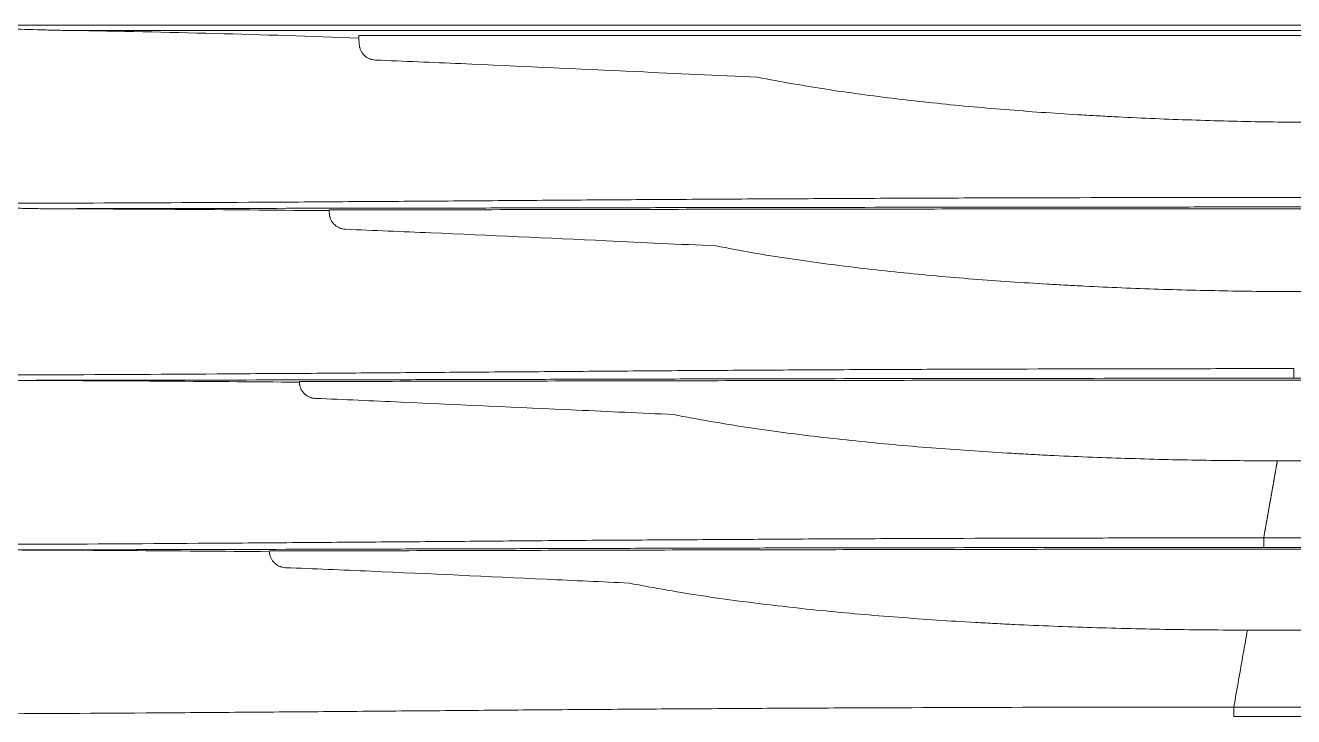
# Model space of a CAD drawing. Header units: inches. Extents: x 3778 to 56227, y -16914 to 35091.
# Drawn here: x 12075 to 12191.7, y 8156.3 to 8219.9 of the extents above; entities that cross this region are included whole.
import ezdxf

# ---------------------------------------------------------------- set-up
doc = ezdxf.new("R2010")
doc.units = ezdxf.units.IN
doc.header["$LTSCALE"] = 100
doc.header["$MEASUREMENT"] = 0
doc.layers.add('mark-B', color=2, linetype='Continuous', lineweight=20)
doc.layers.add('RC-LIGHT', color=7, linetype='Continuous')

# ---------------------------------------------------------------- blocks, each defined once
blk = doc.blocks.new('무풍1way 일반')
at = {"layer": 'mark-B'}
for p, q in [((-357.16, -182.01), (357.16, -182.01)), ((357.16, -182.89), (-357.16, -182.89)), ((355.91, -189.97), (339.22, -189.97)), ((-354.41, -197.57), (354.41, -197.57)), ((354.59, -197.41), (205.06, -197.41)), ((354.41, -198.46), (-354.41, -198.46)), ((353.15, -205.54), (339.22, -205.54)), ((-351.65, -213.14), (351.65, -213.14)), ((351.84, -212.97), (205.06, -212.97)), ((437.6, -244.65), (205.04, -244.65)), ((476.32, -245.6), (-476.32, -245.6)), ((-464.1, -245.12), (464.1, -245.12))]:
    blk.add_line(p, q, dxfattribs=at)
for points, knots in [([(357.16, -182.89), (356.85, -184.61), (356.42, -187.06), (356.03, -189.27), (355.91, -189.97)], [0, 0, 0, 0, 0.668046, 1, 1, 1, 1]), ([(357.16, -182.89), (357.16, -182.86), (357.16, -182.82), (357.16, -182.74), (357.16, -182.69), (357.16, -182.6), (357.16, -182.55), (357.16, -182.45), (357.16, -182.4), (357.16, -182.31), (357.16, -182.26), (357.16, -182.18), (357.16, -182.14), (357.16, -182.08), (357.16, -182.06), (357.16, -182.02), (357.16, -182.01), (357.16, -182.01)], [0, 0, 0, 0, 0.125, 0.125, 0.25, 0.25, 0.375, 0.375, 0.5, 0.5, 0.625, 0.625, 0.75, 0.75, 0.875, 0.875, 1, 1, 1, 1]), ([(487.8, -182.23), (486.44, -182.23), (485.07, -182.23), (482.35, -182.24), (480.99, -182.24), (476.91, -182.25), (474.18, -182.26), (466.02, -182.29), (460.57, -182.32), (452.41, -182.38), (449.69, -182.4), (444.25, -182.44), (441.53, -182.46), (436.09, -182.51), (433.37, -182.53), (427.93, -182.57), (425.21, -182.6), (419.76, -182.64), (417.04, -182.66), (411.6, -182.7), (408.88, -182.72), (403.44, -182.75), (400.72, -182.77), (395.27, -182.8), (392.55, -182.81), (384.39, -182.84), (378.94, -182.86), (370.77, -182.88), (368.05, -182.88), (362.6, -182.89), (359.88, -182.89), (357.16, -182.89)], [0, 0, 0, 0, 0.03125, 0.03125, 0.0625, 0.0625, 0.125, 0.125, 0.25, 0.25, 0.3125, 0.3125, 0.375, 0.375, 0.4375, 0.4375, 0.5, 0.5, 0.5625, 0.5625, 0.625, 0.625, 0.6875, 0.6875, 0.75, 0.75, 0.875, 0.875, 0.9375, 0.9375, 1, 1, 1, 1]), ([(355.91, -189.97), (358.29, -189.97), (360.67, -189.99), (365.43, -190.07), (367.81, -190.13), (372.57, -190.28), (374.95, -190.37), (377.92, -190.51), (378.51, -190.54), (379.7, -190.61), (380.3, -190.64), (382.08, -190.74), (383.27, -190.81), (385.64, -190.97), (386.83, -191.06), (389.2, -191.24), (390.39, -191.33), (392.76, -191.54), (393.94, -191.65), (396.3, -191.89), (397.48, -192.02), (399.84, -192.29), (401.02, -192.43), (403.37, -192.74), (404.55, -192.9), (406.9, -193.25), (408.07, -193.44), (410.41, -193.85), (411.58, -194.06), (412.74, -194.29)], [0, 0, 0, 0, 0.125, 0.125, 0.25, 0.25, 0.375, 0.375, 0.40625, 0.40625, 0.4375, 0.4375, 0.5, 0.5, 0.5625, 0.5625, 0.625, 0.625, 0.6875, 0.6875, 0.75, 0.75, 0.8125, 0.8125, 0.875, 0.875, 0.9375, 0.9375, 1, 1, 1, 1]), ([(444.34, -195.71), (441.73, -195.61), (433.72, -195.27), (423.19, -194.78), (415.28, -194.41), (412.74, -194.29)], [0, 0, 0, 0, 0.247623, 0.759351, 1, 1, 1, 1]), ([(444.34, -195.71), (444.43, -195.71), (444.52, -195.73), (444.66, -195.76), (444.7, -195.77), (444.77, -195.79), (444.79, -195.8), (444.84, -195.81), (444.86, -195.82), (444.97, -195.87), (445.05, -195.91), (445.17, -195.99), (445.2, -196.01), (445.26, -196.06), (445.28, -196.07), (445.31, -196.1), (445.33, -196.12), (445.41, -196.2), (445.48, -196.27), (445.56, -196.38), (445.58, -196.42), (445.63, -196.5), (445.65, -196.54), (445.71, -196.66), (445.75, -196.75), (445.78, -196.86), (445.78, -196.88), (445.79, -196.93), (445.8, -196.95), (445.81, -197.02), (445.81, -197.06), (445.82, -197.11)], [0, 0, 0, 0, 0.125, 0.125, 0.1875, 0.1875, 0.21875, 0.21875, 0.25, 0.25, 0.375, 0.375, 0.4375, 0.4375, 0.46875, 0.46875, 0.5, 0.5, 0.625, 0.625, 0.6875, 0.6875, 0.75, 0.75, 0.875, 0.875, 0.90625, 0.90625, 0.9375, 0.9375, 1, 1, 1, 1]), ([(354.41, -197.57), (356.85, -197.57), (359.3, -197.57), (364.19, -197.57), (371.54, -197.57), (378.88, -197.56), (386.21, -197.54), (388.66, -197.54), (393.55, -197.53), (396, -197.53), (400.89, -197.52), (405.78, -197.5), (413.12, -197.49), (420.46, -197.47), (425.35, -197.45), (430.24, -197.44), (432.68, -197.43), (437.57, -197.42), (440.02, -197.41), (447.36, -197.39), (452.25, -197.38), (462.03, -197.36), (466.93, -197.35), (471.82, -197.35)], [0, 0, 0, 0, 0.0625, 0.0625, 0.125, 0.25, 0.25, 0.3125, 0.3125, 0.375, 0.375, 0.4375, 0.5, 0.5625, 0.625, 0.625, 0.6875, 0.6875, 0.75, 0.75, 0.875, 0.875, 1, 1, 1, 1]), ([(354.41, -198.46), (354.41, -198.42), (354.41, -198.39), (354.41, -198.3), (354.41, -198.26), (354.41, -198.16), (354.41, -198.11), (354.41, -198.01), (354.41, -197.96), (354.41, -197.87), (354.41, -197.83), (354.41, -197.74), (354.41, -197.71), (354.41, -197.65), (354.41, -197.62), (354.41, -197.59), (354.41, -197.58), (354.41, -197.57)], [0, 0, 0, 0, 0.125, 0.125, 0.25, 0.25, 0.375, 0.375, 0.5, 0.5, 0.625, 0.625, 0.75, 0.75, 0.875, 0.875, 1, 1, 1, 1]), ([(485.04, -197.83), (484.87, -197.83), (484.7, -197.83), (484.36, -197.83), (483.85, -197.83), (482.66, -197.83), (480.28, -197.83), (478.23, -197.83), (474.15, -197.84), (471.43, -197.85), (463.26, -197.88), (457.82, -197.91), (449.66, -197.97), (446.94, -197.99), (441.49, -198.03), (438.77, -198.05), (433.33, -198.09), (430.61, -198.11), (425.17, -198.15), (422.45, -198.18), (417.01, -198.22), (414.29, -198.24), (408.84, -198.27), (406.12, -198.29), (400.68, -198.32), (397.96, -198.34), (392.52, -198.37), (389.79, -198.38), (381.63, -198.41), (376.19, -198.43), (368.02, -198.44), (365.3, -198.45), (359.85, -198.45), (357.13, -198.46), (354.41, -198.46)], [0, 0, 0, 0, 0.003906, 0.003906, 0.007812, 0.015625, 0.03125, 0.0625, 0.0625, 0.125, 0.125, 0.25, 0.25, 0.3125, 0.3125, 0.375, 0.375, 0.4375, 0.4375, 0.5, 0.5, 0.5625, 0.5625, 0.625, 0.625, 0.6875, 0.6875, 0.75, 0.75, 0.875, 0.875, 0.9375, 0.9375, 1, 1, 1, 1]), ([(445.8, -197.25), (442, -197.26), (438.2, -197.26), (430.6, -197.28), (426.8, -197.29), (419.2, -197.31), (415.4, -197.32), (407.8, -197.34), (404.01, -197.35), (396.4, -197.36), (392.6, -197.37), (385, -197.38), (381.2, -197.39), (373.6, -197.4), (369.8, -197.4), (362.19, -197.41), (358.39, -197.41), (354.59, -197.41)], [0, 0, 0, 0, 0.125, 0.125, 0.25, 0.25, 0.375, 0.375, 0.5, 0.5, 0.625, 0.625, 0.75, 0.75, 0.875, 0.875, 1, 1, 1, 1]), ([(445.82, -197.18), (450.14, -197.22), (454.47, -197.25), (460.97, -197.3), (463.14, -197.31), (467.48, -197.33), (469.65, -197.34), (471.82, -197.35)], [0, 0, 0, 0, 0.5, 0.5, 0.75, 0.75, 1, 1, 1, 1]), ([(353.15, -205.54), (353.16, -205.51), (353.17, -205.46), (353.18, -205.39), (353.19, -205.31), (353.21, -205.24), (353.22, -205.16), (353.23, -205.08), (353.25, -205.01), (353.26, -204.93), (353.27, -204.85), (353.29, -204.78), (353.3, -204.7), (353.32, -204.62), (353.33, -204.54), (353.34, -204.47), (353.36, -204.39), (353.37, -204.31), (353.38, -204.23), (353.4, -204.15), (353.41, -204.07), (353.43, -204), (353.44, -203.92), (353.45, -203.84), (353.47, -203.76), (353.48, -203.68), (353.5, -203.6), (353.51, -203.52), (353.52, -203.44), (353.54, -203.36), (353.55, -203.28), (353.57, -203.2), (353.58, -203.12), (353.6, -203.03), (353.61, -202.95), (353.62, -202.87), (353.64, -202.79), (353.65, -202.71), (353.67, -202.62), (353.68, -202.54), (353.7, -202.46), (353.71, -202.38), (353.73, -202.29), (353.74, -202.21), (353.76, -202.13), (353.77, -202.04), (353.79, -201.96), (353.8, -201.88), (353.82, -201.79), (353.83, -201.71), (353.85, -201.62), (353.86, -201.54), (353.88, -201.45), (353.89, -201.37), (353.91, -201.28), (353.92, -201.2), (353.94, -201.11), (353.95, -201.03), (353.97, -200.94), (353.98, -200.85), (354, -200.77), (354.01, -200.68), (354.03, -200.6), (354.04, -200.51), (354.06, -200.42), (354.07, -200.33), (354.09, -200.25), (354.1, -200.16), (354.12, -200.07), (354.14, -199.98), (354.15, -199.89), (354.17, -199.81), (354.18, -199.72), (354.2, -199.63), (354.21, -199.54), (354.23, -199.45), (354.25, -199.36), (354.26, -199.27), (354.28, -199.18), (354.29, -199.09), (354.31, -199), (354.33, -198.91), (354.34, -198.82), (354.36, -198.73), (354.37, -198.64), (354.39, -198.55), (354.4, -198.49), (354.41, -198.45)], [0, 0, 0, 0, 0.011752, 0.023504, 0.035255, 0.047005, 0.058755, 0.070504, 0.082253, 0.094002, 0.10575, 0.117497, 0.129245, 0.140992, 0.152739, 0.164486, 0.176232, 0.187979, 0.199725, 0.211471, 0.223217, 0.234963, 0.246709, 0.258455, 0.270202, 0.281948, 0.293694, 0.305441, 0.317188, 0.328935, 0.340682, 0.35243, 0.364178, 0.375927, 0.387676, 0.399425, 0.411175, 0.422925, 0.434676, 0.446427, 0.458179, 0.469932, 0.481685, 0.493439, 0.505194, 0.516949, 0.528706, 0.540463, 0.552221, 0.56398, 0.57574, 0.587501, 0.599263, 0.611026, 0.62279, 0.634555, 0.646321, 0.658088, 0.669857, 0.681627, 0.693398, 0.70517, 0.716944, 0.728719, 0.740496, 0.752274, 0.764053, 0.775834, 0.787617, 0.799401, 0.811186, 0.822973, 0.834762, 0.846553, 0.858345, 0.870139, 0.881935, 0.893733, 0.905533, 0.917334, 0.929137, 0.940943, 0.95275, 0.964559, 0.976371, 0.988184, 1, 1, 1, 1]), ([(408.68, -209.8), (407.54, -209.57), (406.4, -209.36), (404.12, -208.97), (402.97, -208.78), (400.68, -208.44), (399.53, -208.28), (397.23, -207.97), (396.08, -207.83), (393.78, -207.56), (392.62, -207.44), (390.31, -207.2), (389.16, -207.09), (386.85, -206.89), (385.69, -206.79), (383.37, -206.61), (382.21, -206.53), (379.89, -206.37), (378.73, -206.3), (376.99, -206.2), (376.41, -206.17), (375.24, -206.1), (374.66, -206.07), (371.76, -205.93), (369.43, -205.84), (364.78, -205.69), (362.46, -205.63), (357.81, -205.56), (355.48, -205.54), (353.15, -205.54)], [0, 0, 0, 0, 0.0625, 0.0625, 0.125, 0.125, 0.1875, 0.1875, 0.25, 0.25, 0.3125, 0.3125, 0.375, 0.375, 0.4375, 0.4375, 0.5, 0.5, 0.5625, 0.5625, 0.59375, 0.59375, 0.625, 0.625, 0.75, 0.75, 0.875, 0.875, 1, 1, 1, 1]), ([(441.58, -211.28), (438.97, -211.17), (430.96, -210.83), (420, -210.32), (411.65, -209.93), (408.68, -209.8)], [0, 0, 0, 0, 0.237889, 0.729159, 1, 1, 1, 1]), ([(441.58, -211.28), (441.68, -211.28), (441.77, -211.29), (441.91, -211.32), (441.95, -211.33), (442.02, -211.35), (442.04, -211.36), (442.08, -211.38), (442.11, -211.39), (442.21, -211.43), (442.3, -211.48), (442.41, -211.55), (442.45, -211.58), (442.51, -211.62), (442.52, -211.64), (442.56, -211.67), (442.58, -211.68), (442.66, -211.76), (442.72, -211.83), (442.81, -211.94), (442.83, -211.98), (442.88, -212.06), (442.9, -212.1), (442.96, -212.23), (442.99, -212.31), (443.02, -212.43), (443.03, -212.45), (443.04, -212.49), (443.04, -212.52), (443.06, -212.58), (443.06, -212.63), (443.07, -212.68)], [0, 0, 0, 0, 0.125, 0.125, 0.1875, 0.1875, 0.21875, 0.21875, 0.25, 0.25, 0.375, 0.375, 0.4375, 0.4375, 0.46875, 0.46875, 0.5, 0.5, 0.625, 0.625, 0.6875, 0.6875, 0.75, 0.75, 0.875, 0.875, 0.90625, 0.90625, 0.9375, 0.9375, 1, 1, 1, 1]), ([(351.65, -213.14), (354.1, -213.14), (356.55, -213.14), (361.44, -213.13), (368.78, -213.13), (376.12, -213.12), (385.9, -213.11), (390.8, -213.1), (398.13, -213.09), (403.02, -213.08), (410.36, -213.06), (417.7, -213.04), (422.59, -213.03), (427.48, -213.02), (429.92, -213.01), (434.82, -213), (437.26, -213), (444.6, -212.98), (449.49, -212.97), (459.27, -212.95), (464.16, -212.95), (469.06, -212.94)], [0, 0, 0, 0, 0.0625, 0.0625, 0.125, 0.25, 0.25, 0.375, 0.375, 0.4375, 0.5, 0.5625, 0.625, 0.625, 0.6875, 0.6875, 0.75, 0.75, 0.875, 0.875, 1, 1, 1, 1]), ([(351.65, -214.02), (351.65, -213.99), (351.65, -213.95), (351.65, -213.87), (351.65, -213.82), (351.65, -213.73), (351.65, -213.68), (351.65, -213.58), (351.65, -213.53), (351.65, -213.43), (351.65, -213.39), (351.65, -213.31), (351.65, -213.27), (351.65, -213.21), (351.65, -213.19), (351.65, -213.15), (351.65, -213.14), (351.65, -213.14)], [0, 0, 0, 0, 0.125, 0.125, 0.25, 0.25, 0.375, 0.375, 0.5, 0.5, 0.625, 0.625, 0.75, 0.75, 0.875, 0.875, 1, 1, 1, 1]), ([(443.05, -212.83), (439.25, -212.84), (435.45, -212.85), (427.85, -212.86), (424.05, -212.87), (416.45, -212.89), (412.65, -212.9), (405.05, -212.91), (401.25, -212.92), (393.65, -212.93), (389.85, -212.94), (382.25, -212.95), (378.45, -212.96), (370.85, -212.96), (367.04, -212.97), (359.44, -212.97), (355.64, -212.97), (351.84, -212.97)], [0, 0, 0, 0, 0.125, 0.125, 0.25, 0.25, 0.375, 0.375, 0.5, 0.5, 0.625, 0.625, 0.75, 0.75, 0.875, 0.875, 1, 1, 1, 1]), ([(469.06, -212.94), (466.89, -212.93), (464.72, -212.92), (460.38, -212.9), (458.21, -212.89), (451.72, -212.84), (447.39, -212.81), (443.07, -212.77)], [0, 0, 0, 0, 0.25, 0.25, 0.5, 0.5, 1, 1, 1, 1]), ([(482.28, -213.42), (482.11, -213.42), (481.94, -213.42), (481.6, -213.42), (481.09, -213.42), (479.9, -213.42), (477.52, -213.42), (475.48, -213.43), (471.39, -213.44), (468.67, -213.44), (460.51, -213.47), (455.06, -213.5), (446.9, -213.56), (444.18, -213.57), (438.74, -213.61), (436.02, -213.63), (430.58, -213.67), (427.86, -213.69), (422.41, -213.73), (419.69, -213.75), (414.25, -213.79), (411.53, -213.81), (406.09, -213.85), (403.37, -213.86), (397.92, -213.9), (395.2, -213.91), (389.76, -213.94), (387.04, -213.95), (378.87, -213.98), (373.43, -213.99), (365.26, -214.01), (362.54, -214.01), (357.1, -214.02), (354.38, -214.02), (351.65, -214.02)], [0, 0, 0, 0, 0.003906, 0.003906, 0.007812, 0.015625, 0.03125, 0.0625, 0.0625, 0.125, 0.125, 0.25, 0.25, 0.3125, 0.3125, 0.375, 0.375, 0.4375, 0.4375, 0.5, 0.5, 0.5625, 0.5625, 0.625, 0.625, 0.6875, 0.6875, 0.75, 0.75, 0.875, 0.875, 0.9375, 0.9375, 1, 1, 1, 1]), ([(404.76, -225.31), (403.65, -225.09), (402.53, -224.88), (400.29, -224.49), (399.17, -224.31), (396.93, -223.97), (395.8, -223.81), (393.55, -223.52), (392.43, -223.38), (390.17, -223.11), (389.04, -222.99), (386.78, -222.76), (385.65, -222.65), (383.39, -222.44), (382.25, -222.35), (379.98, -222.17), (378.85, -222.09), (376.58, -221.93), (375.44, -221.86), (373.74, -221.76), (373.17, -221.73), (372.03, -221.67), (371.46, -221.64), (368.61, -221.49), (366.34, -221.4), (361.79, -221.25), (359.51, -221.2), (354.96, -221.12), (352.68, -221.1), (350.4, -221.1)], [0, 0, 0, 0, 0.0625, 0.0625, 0.125, 0.125, 0.1875, 0.1875, 0.25, 0.25, 0.3125, 0.3125, 0.375, 0.375, 0.4375, 0.4375, 0.5, 0.5, 0.5625, 0.5625, 0.59375, 0.59375, 0.625, 0.625, 0.75, 0.75, 0.875, 0.875, 1, 1, 1, 1]), ([(438.83, -226.84), (436.22, -226.73), (428.21, -226.4), (416.86, -225.87), (408.12, -225.46), (404.76, -225.31)], [0, 0, 0, 0, 0.229825, 0.704114, 1, 1, 1, 1]), ([(438.83, -226.84), (438.93, -226.84), (439.02, -226.86), (439.15, -226.89), (439.2, -226.9), (439.26, -226.92), (439.29, -226.93), (439.33, -226.94), (439.35, -226.95), (439.46, -227), (439.54, -227.04), (439.66, -227.12), (439.7, -227.14), (439.75, -227.19), (439.77, -227.2), (439.81, -227.23), (439.83, -227.25), (439.91, -227.33), (439.97, -227.4), (440.05, -227.51), (440.08, -227.55), (440.13, -227.63), (440.15, -227.67), (440.21, -227.79), (440.24, -227.88), (440.27, -227.99), (440.28, -228.01), (440.29, -228.06), (440.29, -228.08), (440.3, -228.15), (440.31, -228.2), (440.31, -228.24)], [0, 0, 0, 0, 0.125, 0.125, 0.1875, 0.1875, 0.21875, 0.21875, 0.25, 0.25, 0.375, 0.375, 0.4375, 0.4375, 0.46875, 0.46875, 0.5, 0.5, 0.625, 0.625, 0.6875, 0.6875, 0.75, 0.75, 0.875, 0.875, 0.90625, 0.90625, 0.9375, 0.9375, 1, 1, 1, 1]), ([(348.87, -228.89), (351.31, -228.89), (353.76, -228.89), (358.65, -228.89), (365.99, -228.88), (373.33, -228.88), (383.12, -228.87), (388.01, -228.86), (395.35, -228.85), (400.24, -228.84), (407.58, -228.83), (414.91, -228.82), (419.8, -228.81), (424.69, -228.8), (427.14, -228.79), (432.03, -228.78), (434.48, -228.78), (441.81, -228.77), (446.71, -228.76), (456.49, -228.74), (461.38, -228.74), (466.27, -228.73)], [0, 0, 0, 0, 0.0625, 0.0625, 0.125, 0.25, 0.25, 0.375, 0.375, 0.4375, 0.5, 0.5625, 0.625, 0.625, 0.6875, 0.6875, 0.75, 0.75, 0.875, 0.875, 1, 1, 1, 1]), ([(479.32, -229.22), (476.61, -229.22), (473.89, -229.22), (468.45, -229.23), (465.73, -229.24), (457.58, -229.27), (452.14, -229.29), (443.99, -229.34), (441.27, -229.36), (435.84, -229.4), (433.12, -229.41), (427.69, -229.45), (424.97, -229.47), (419.53, -229.51), (416.82, -229.53), (411.38, -229.57), (408.66, -229.58), (403.23, -229.62), (400.51, -229.63), (395.08, -229.66), (392.36, -229.67), (386.92, -229.7), (384.2, -229.71), (376.05, -229.73), (370.61, -229.75), (362.46, -229.76), (359.74, -229.77), (355.66, -229.77), (354.3, -229.77), (352.27, -229.77), (351.59, -229.77), (350.23, -229.77), (349.55, -229.77), (348.87, -229.77)], [0, 0, 0, 0, 0.0625, 0.0625, 0.125, 0.125, 0.25, 0.25, 0.3125, 0.3125, 0.375, 0.375, 0.4375, 0.4375, 0.5, 0.5, 0.5625, 0.5625, 0.625, 0.625, 0.6875, 0.6875, 0.75, 0.75, 0.875, 0.875, 0.9375, 0.9375, 0.96875, 0.96875, 0.984375, 0.984375, 1, 1, 1, 1]), ([(349.05, -228.72), (352.86, -228.72), (356.66, -228.72), (364.27, -228.72), (368.07, -228.72), (375.67, -228.71), (379.48, -228.71), (387.08, -228.7), (390.89, -228.69), (398.49, -228.68), (402.29, -228.68), (409.9, -228.67), (413.7, -228.66), (421.3, -228.65), (425.11, -228.64), (432.71, -228.63), (436.51, -228.62), (440.32, -228.62)], [0, 0, 0, 0, 0.125, 0.125, 0.25, 0.25, 0.375, 0.375, 0.5, 0.5, 0.625, 0.625, 0.75, 0.75, 0.875, 0.875, 1, 1, 1, 1]), ([(466.27, -228.73), (464.11, -228.72), (461.94, -228.71), (457.61, -228.69), (455.45, -228.68), (448.96, -228.63), (444.65, -228.59), (440.34, -228.55)], [0, 0, 0, 0, 0.25, 0.25, 0.5, 0.5, 1, 1, 1, 1]), ([(466.27, -228.73), (466.82, -228.73), (467.36, -228.74), (468.45, -228.76), (468.99, -228.77), (470.62, -228.81), (471.71, -228.85), (473.89, -228.94), (474.98, -228.98), (476.61, -229.06), (477.15, -229.09), (477.97, -229.13), (478.24, -229.15), (478.65, -229.17), (478.78, -229.18), (478.99, -229.19), (479.05, -229.19), (479.15, -229.2), (479.19, -229.2), (479.24, -229.2), (479.26, -229.21), (479.28, -229.21), (479.29, -229.21), (479.3, -229.21), (479.31, -229.21), (479.31, -229.21), (479.32, -229.21), (479.32, -229.21), (479.32, -229.21), (479.32, -229.21), (479.32, -229.21), (479.32, -229.21), (479.32, -229.21), (479.32, -229.21), (479.32, -229.21), (479.32, -229.22)], [0, 0, 0, 0, 0.125, 0.125, 0.25, 0.25, 0.5, 0.5, 0.75, 0.75, 0.875, 0.875, 0.9375, 0.9375, 0.96875, 0.96875, 0.984375, 0.984375, 0.992187, 0.992187, 0.996094, 0.996094, 0.998047, 0.998047, 0.999023, 0.999023, 0.999512, 0.999512, 0.999756, 0.999756, 0.999878, 0.999878, 0.999939, 0.999939, 1, 1, 1, 1]), ([(347.65, -236.67), (349.88, -236.67), (352.12, -236.68), (356.58, -236.76), (358.81, -236.82), (363.28, -236.96), (365.51, -237.06), (368.3, -237.2), (368.86, -237.23), (369.98, -237.29), (370.53, -237.32), (372.21, -237.42), (373.32, -237.49), (375.55, -237.64), (376.66, -237.73), (378.89, -237.9), (380, -238), (382.22, -238.2), (383.33, -238.31), (385.55, -238.54), (386.65, -238.66), (388.86, -238.92), (389.97, -239.06), (392.18, -239.36), (393.28, -239.51), (395.48, -239.85), (396.58, -240.03), (398.77, -240.41), (399.86, -240.61), (400.96, -240.82)], [0, 0, 0, 0, 0.125, 0.125, 0.25, 0.25, 0.375, 0.375, 0.40625, 0.40625, 0.4375, 0.4375, 0.5, 0.5, 0.5625, 0.5625, 0.625, 0.625, 0.6875, 0.6875, 0.75, 0.75, 0.8125, 0.8125, 0.875, 0.875, 0.9375, 0.9375, 1, 1, 1, 1]), ([(436.08, -242.4), (433.46, -242.3), (425.46, -241.96), (413.76, -241.42), (404.67, -240.99), (400.96, -240.82)], [0, 0, 0, 0, 0.223051, 0.683053, 1, 1, 1, 1]), ([(436.08, -242.4), (436.17, -242.41), (436.26, -242.42), (436.4, -242.45), (436.45, -242.46), (436.51, -242.48), (436.53, -242.49), (436.58, -242.51), (436.6, -242.52), (436.71, -242.56), (436.79, -242.6), (436.91, -242.68), (436.95, -242.71), (437, -242.75), (437.02, -242.77), (437.06, -242.8), (437.07, -242.81), (437.16, -242.89), (437.22, -242.96), (437.3, -243.07), (437.33, -243.11), (437.38, -243.19), (437.4, -243.23), (437.46, -243.36), (437.49, -243.44), (437.52, -243.56), (437.53, -243.58), (437.54, -243.62), (437.54, -243.65), (437.55, -243.71), (437.56, -243.76), (437.56, -243.81)], [0, 0, 0, 0, 0.125, 0.125, 0.1875, 0.1875, 0.21875, 0.21875, 0.25, 0.25, 0.375, 0.375, 0.4375, 0.4375, 0.46875, 0.46875, 0.5, 0.5, 0.625, 0.625, 0.6875, 0.6875, 0.75, 0.75, 0.875, 0.875, 0.90625, 0.90625, 0.9375, 0.9375, 1, 1, 1, 1]), ([(464.1, -245.12), (464.61, -245.13), (465.12, -245.14), (466.14, -245.16), (466.65, -245.18), (468.17, -245.22), (469.19, -245.26), (471.23, -245.34), (472.25, -245.38), (473.77, -245.46), (474.28, -245.48), (475.05, -245.52), (475.3, -245.53), (475.68, -245.55), (475.81, -245.56), (476, -245.57), (476.07, -245.57), (476.16, -245.58), (476.19, -245.58), (476.24, -245.59), (476.26, -245.59), (476.28, -245.59), (476.29, -245.59), (476.3, -245.59), (476.3, -245.59), (476.31, -245.59), (476.31, -245.59), (476.31, -245.59), (476.32, -245.6), (476.32, -245.6), (476.32, -245.6), (476.32, -245.6), (476.32, -245.6), (476.32, -245.6), (476.32, -245.6), (476.32, -245.6)], [0, 0, 0, 0, 0.125, 0.125, 0.25, 0.25, 0.5, 0.5, 0.75, 0.75, 0.875, 0.875, 0.9375, 0.9375, 0.96875, 0.96875, 0.984375, 0.984375, 0.992188, 0.992188, 0.996094, 0.996094, 0.998047, 0.998047, 0.999023, 0.999023, 0.999512, 0.999512, 0.999756, 0.999756, 0.999878, 0.999878, 0.999939, 0.999939, 1, 1, 1, 1])]:
    blk.add_open_spline(points, degree=3, knots=knots, dxfattribs=at)
for points in [[(445.8, -197.25), (445.81, -197.22), (445.82, -197.2), (445.82, -197.18)], [(445.82, -197.18), (445.82, -197.16), (445.82, -197.13), (445.82, -197.11)], [(443.07, -212.77), (443.07, -212.79), (443.06, -212.81), (443.05, -212.83)], [(443.07, -212.77), (443.07, -212.74), (443.07, -212.71), (443.07, -212.68)], [(440.34, -228.55), (440.33, -228.45), (440.32, -228.34), (440.31, -228.24)], [(440.34, -228.55), (440.33, -228.57), (440.32, -228.6), (440.32, -228.62)], [(437.6, -244.33), (437.59, -244.15), (437.57, -243.98), (437.56, -243.81)], [(437.61, -244.43), (437.61, -244.39), (437.6, -244.36), (437.6, -244.33)], [(437.61, -244.43), (437.61, -244.5), (437.6, -244.58), (437.6, -244.65)], [(464.1, -245.12), (455.24, -244.99), (446.41, -244.75), (437.61, -244.43)]]:
    blk.add_open_spline(points, degree=3, dxfattribs=at)

msp = doc.modelspace()

# ---------------------------------------------------------------- block references
at = {"layer": 'RC-LIGHT', "rotation": 180}
msp.add_blockref('무풍1way 일반', (12543.31, 7974.32), dxfattribs=at)

doc.saveas('drawing.dxf')
